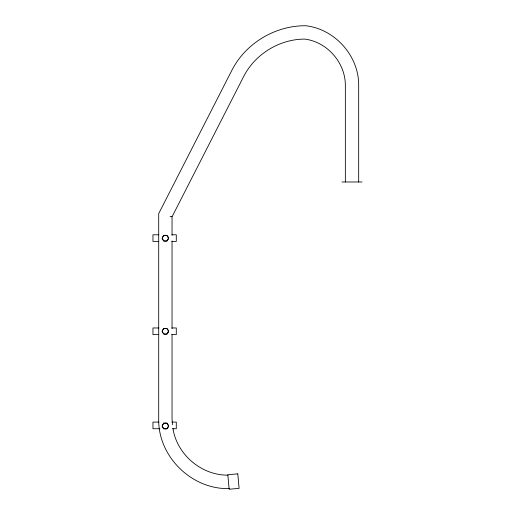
<?xml version="1.0" encoding="UTF-8"?>
<svg xmlns="http://www.w3.org/2000/svg" width="515" height="515" viewBox="0 0 515 515"><rect width="100%" height="100%" fill="white"/><g stroke="black" fill="none" stroke-linecap="round" stroke-linejoin="round"><path stroke-width="0.77" d="M172.036 235.31L172.036 216.809L243.75 76.342C255.273 53.953 279.651 39.063 304.841 39.101C327.527 42.005 345.784 63.184 345.346 86.05L345.346 181.982M341.986 181.982L362.039 181.982M158.852 234.782L152.961 234.782L152.961 241.432L158.852 241.432M171.92 234.782L176.291 234.782L176.291 241.432L171.856 241.432M158.852 327.965L152.961 327.965L152.961 334.608L158.852 334.608M171.92 327.965L176.291 327.965L176.291 334.608L171.856 334.608M158.852 422.094L152.961 422.094L152.961 428.738L159.914 428.738M171.92 422.094L176.291 422.094L176.291 428.738L172.544 428.738M228.023 475.152C201.577 475.454 176.948 454.655 172.956 428.48M229.735 488.561C192.159 489.997 158.034 456.837 158.704 419.178L158.704 213.616L232.04 69.976C245.958 43.015 275.551 25.402 305.859 25.75C335.13 29.149 359.097 56.129 358.678 85.651L358.678 181.982M170.085 216.339L172.036 216.809M172.474 424.766L172.036 418.695L172.036 334.241M172.036 240.936L172.036 328.609M167.871 236.778A2.871 2.871 0 0 1 167.871 239.655A2.89 2.89 0 0 1 163.513 240.421A2.89 2.89 0 0 1 163.513 235.999A2.89 2.89 0 0 1 167.871 236.758M163.706 235.342L162.038 238.22L163.706 241.097L167.034 241.097L168.701 238.22L167.034 235.342L163.706 235.342M163.706 328.396L162.038 331.274L163.706 334.151L167.034 334.151L168.701 331.274L167.034 328.396L163.706 328.396M163.706 423.111L162.038 425.989L163.706 428.866L167.034 428.866L168.701 425.989L167.034 423.111L163.706 423.111M237.788 473.852L227.83 474.746L229.136 489.25L239.095 488.355L237.788 473.852M167.871 332.716A2.871 2.871 0 0 0 167.871 329.832A2.89 2.89 0 0 0 163.513 329.053A2.89 2.89 0 0 0 163.513 333.475A2.89 2.89 0 0 0 167.871 332.716M167.871 427.431A2.871 2.871 0 0 0 167.871 424.553A2.89 2.89 0 0 0 163.513 423.768A2.89 2.89 0 0 0 163.513 428.19A2.89 2.89 0 0 0 167.871 427.431"/></g></svg>
